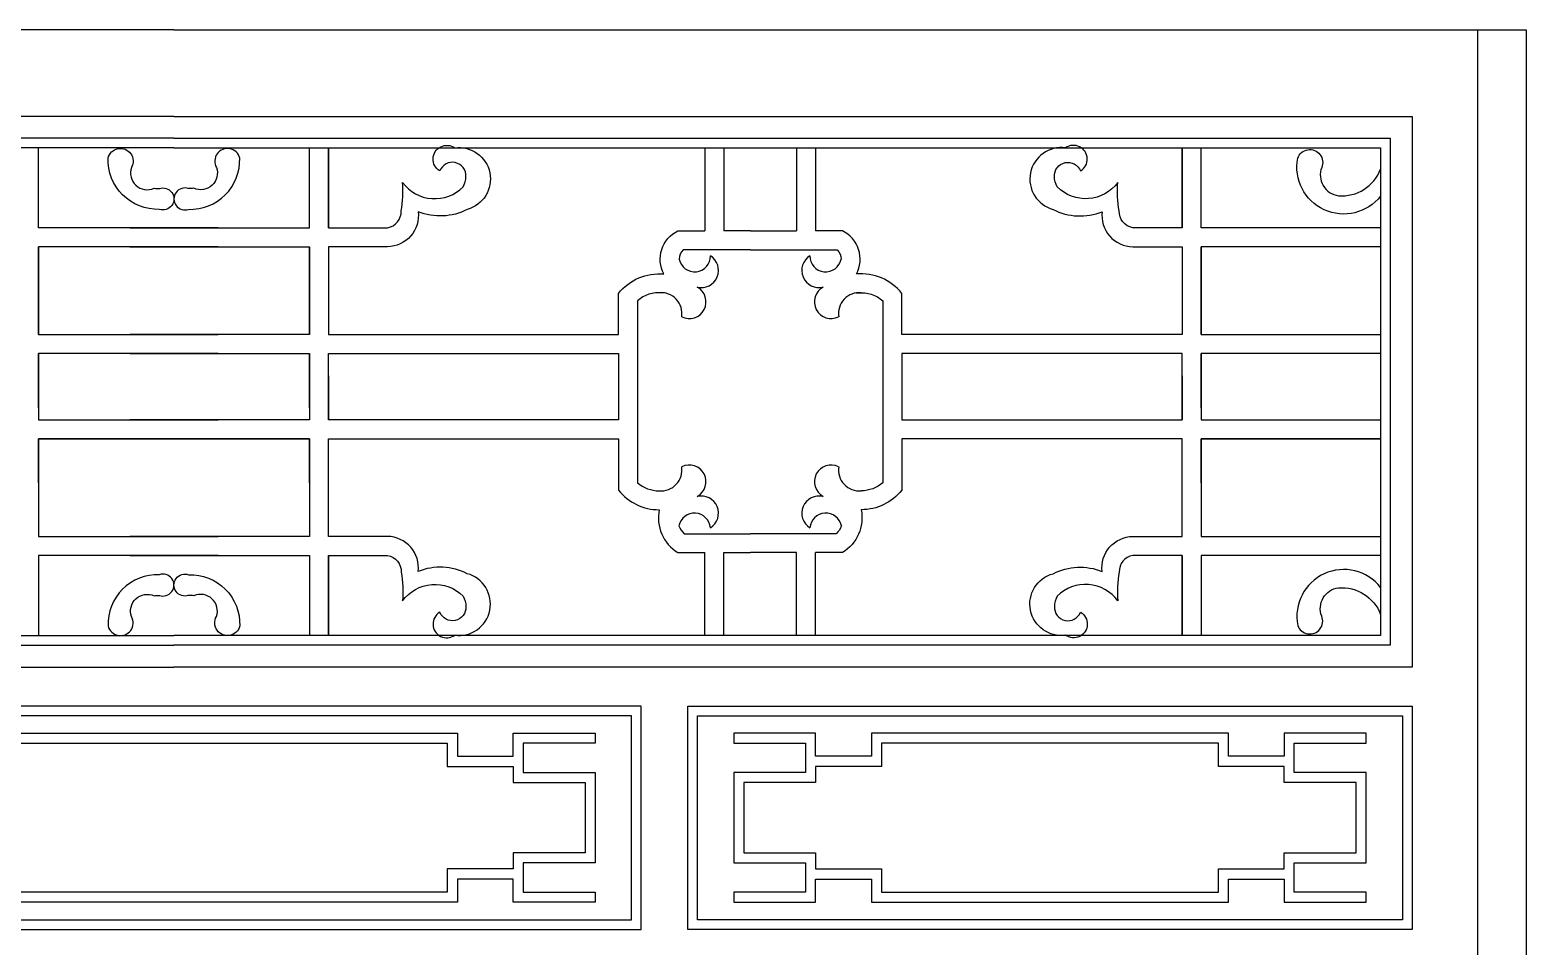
# Model space of a CAD drawing. Extents: x -66030 to 95157, y -13132 to 45879.
# Drawn here: x 40480 to 42029, y 42067 to 43015 of the extents above; entities that cross this region are included whole.
import ezdxf

# ---------------------------------------------------------------- set-up
doc = ezdxf.new("R2010")
doc.units = 0
doc.header["$LTSCALE"] = 100
doc.header["$MEASUREMENT"] = 0
for name, color, linetype in [('3', 11, 'CONTINUOUS'), ('4', 121, 'CONTINUOUS'), ('7', 105, 'CONTINUOUS')]:
    doc.layers.add(name, color=color, linetype=linetype)

msp = doc.modelspace()

# ---------------------------------------------------------------- linework, layer by layer
at = {"layer": '3'}
for p, q in [((40488.4, 42810.5), (40488.4, 42893.2)), ((40769.1, 42810.5), (40769.1, 42893.2)), ((40788.7, 42810.5), (40788.7, 42893.2)), ((41178.5, 42893.2), (41178.5, 42807.3)), ((41178.5, 42893.2), (41178.5, 42807.3)), ((41198.1, 42893.2), (41198.1, 42807.3)), ((41198.1, 42893.2), (41198.1, 42807.3)), ((41273.4, 42893.2), (41273.4, 42807.3)), ((41273.4, 42893.2), (41273.4, 42807.3)), ((41293, 42893.2), (41293, 42807.3)), ((41293, 42893.2), (41293, 42807.3)), ((41672.6, 42810.5), (41672.6, 42893.2)), ((41692.2, 42810.5), (41692.2, 42893.2)), ((40488.4, 42700), (40488.4, 42790.9)), ((40769.1, 42700), (40769.1, 42790.9)), ((41692.2, 42700), (41692.2, 42790.9)), ((40488.4, 42624.3), (40488.4, 42680.4)), ((40769.1, 42624.3), (40769.1, 42680.4)), ((40788.7, 42624.3), (40788.7, 42680.4)), ((41672.6, 42624.3), (41672.6, 42680.4)), ((41692.2, 42624.3), (41692.2, 42680.4)), ((40488.4, 42657.3), (40488.4, 42611.6)), ((40769.1, 42657.3), (40769.1, 42611.6)), ((40788.7, 42657.3), (40788.7, 42611.6)), ((41672.6, 42657.3), (41672.6, 42611.6)), ((41692.2, 42657.3), (41692.2, 42611.6)), ((40488.4, 42592), (40488.4, 42491.1)), ((40769.1, 42592), (40769.1, 42491.1)), ((41692.2, 42592), (41692.2, 42491.1)), ((40488.4, 42471.5), (40488.4, 42388.4)), ((40769.1, 42471.5), (40769.1, 42388.4)), ((40788.7, 42471.5), (40788.7, 42388.4)), ((41178.5, 42388.4), (41178.5, 42474.3)), ((41178.5, 42388.4), (41178.5, 42474.3)), ((41198.1, 42388.4), (41198.1, 42474.3)), ((41198.1, 42388.4), (41198.1, 42474.3)), ((41273.4, 42388.4), (41273.4, 42474.3)), ((41273.4, 42388.4), (41273.4, 42474.3)), ((41293, 42388.4), (41293, 42474.3)), ((41293, 42388.4), (41293, 42474.3)), ((41672.6, 42471.5), (41672.6, 42388.4)), ((41692.2, 42471.5), (41692.2, 42388.4))]:
    msp.add_line(p, q, dxfattribs=at)
for points in [[(40628.8, 42903.2), (39369.4, 42903.2), (39369.4, 42378.4), (40628.8, 42378.4)], [(40628.8, 42903.2), (41888.2, 42903.2), (41888.2, 42378.4), (40628.8, 42378.4)], [(40674.5, 42810.5), (40488.4, 42810.5), (40488.4, 42893.2)], [(40583.1, 42810.5), (40769.1, 42810.5), (40769.1, 42893.2)], [(41878.2, 42810.5), (41692.2, 42810.5), (41692.2, 42893.2)], [(41225.8, 42807.3), (41198.1, 42807.3)], [(41225.8, 42807.3), (41273.4, 42807.3)], [(40674.5, 42790.9), (40488.4, 42790.9), (40488.4, 42700), (40674.5, 42700)], [(40583.1, 42790.9), (40769.1, 42790.9), (40769.1, 42700), (40583.1, 42700)], [(41878.2, 42790.9), (41692.2, 42790.9), (41692.2, 42700), (41878.2, 42700)], [(40674.5, 42680.4), (40488.4, 42680.4), (40488.4, 42611.6), (40674.5, 42611.6)], [(40583.1, 42680.4), (40769.1, 42680.4), (40769.1, 42611.6), (40583.1, 42611.6)], [(41089.1, 42680.4), (41089.1, 42611.6)], [(41382.4, 42680.4), (41382.4, 42611.6)], [(41878.2, 42680.4), (41692.2, 42680.4), (41692.2, 42611.6), (41878.2, 42611.6)], [(40674.5, 42592), (40488.4, 42592), (40488.4, 42491.1), (40674.5, 42491.1)], [(40488.4, 42546.6), (40488.4, 42592), (40674.5, 42592)], [(40769.1, 42546.6), (40769.1, 42592), (40583.1, 42592)], [(40583.1, 42592), (40769.1, 42592), (40769.1, 42491.1), (40583.1, 42491.1)], [(41878.2, 42592), (41692.2, 42592), (41692.2, 42491.1), (41878.2, 42491.1)], [(41692.2, 42546.6), (41692.2, 42592), (41878.2, 42592)], [(40674.5, 42471.5), (40488.4, 42471.5), (40488.4, 42388.8)], [(40583.1, 42471.5), (40769.1, 42471.5), (40769.1, 42388.8)], [(41198.1, 42474.3), (41225.8, 42474.3)], [(41273.4, 42474.3), (41225.8, 42474.3)], [(41878.2, 42471.5), (41692.2, 42471.5), (41692.2, 42388.8)], [(40345.7, 42122.9), (40345.7, 42146.9), (40277.5, 42146.9), (40277.5, 42163.5), (40203.2, 42163.5), (40203.2, 42236.4), (40277.5, 42236.4), (40277.5, 42253), (40345.7, 42253), (40345.7, 42277), (40911.8, 42277), (40911.8, 42253), (40980, 42253), (40980, 42236.4), (41054.4, 42236.4), (41054.4, 42163.5), (40980, 42163.5), (40980, 42146.9), (40911.8, 42146.9), (40911.8, 42122.9), (40345.7, 42122.9)], [(40335.3, 42287.5), (40922.3, 42287.5), (40922.3, 42263.5), (40980, 42263.5), (40980, 42287.5), (41064.8, 42287.5), (41064.8, 42277), (40990.5, 42277), (40990.5, 42246.9), (41064.8, 42246.9), (41064.8, 42153.1), (40990.5, 42153.1), (40990.5, 42122.9), (41064.8, 42122.9), (41064.8, 42112.5), (40980, 42112.5), (40980, 42136.5), (40922.3, 42136.5), (40922.3, 42112.5), (40335.3, 42112.5)], [(41863.2, 42287.5), (41778.4, 42287.5), (41778.4, 42263.5), (41720.7, 42263.5), (41720.7, 42287.5), (41350.9, 42287.5), (41350.9, 42263.5), (41293.2, 42263.5), (41293.2, 42287.5), (41208.4, 42287.5), (41208.4, 42277), (41282.7, 42277), (41282.7, 42246.9), (41208.4, 42246.9), (41208.4, 42153.1), (41282.7, 42153.1), (41282.7, 42122.9), (41208.4, 42122.9), (41208.4, 42112.5), (41293.2, 42112.5), (41293.2, 42136.5), (41350.9, 42136.5), (41350.9, 42112.5), (41720.7, 42112.5), (41720.7, 42136.5), (41778.4, 42136.5), (41778.4, 42112.5), (41863.2, 42112.5), (41863.2, 42122.9), (41788.8, 42122.9), (41788.8, 42153.1), (41863.2, 42153.1), (41863.2, 42246.9), (41788.8, 42246.9), (41788.8, 42277), (41863.2, 42277), (41863.2, 42287.5)], [(41710.2, 42122.9), (41710.2, 42146.9), (41778.4, 42146.9), (41778.4, 42163.5), (41852.8, 42163.5), (41852.8, 42236.4), (41778.4, 42236.4), (41778.4, 42253), (41710.2, 42253), (41710.2, 42277), (41361.4, 42277), (41361.4, 42253), (41293.2, 42253), (41293.2, 42236.4), (41218.8, 42236.4), (41218.8, 42163.5), (41293.2, 42163.5), (41293.2, 42146.9), (41361.4, 42146.9), (41361.4, 42122.9), (41710.2, 42122.9)]]:
    msp.add_lwpolyline(points, dxfattribs=at)
for points in [[(40788.7, 42893.2), (40788.7, 42810.5), (40850, 42810.5, 0.367908), (40864.1, 42827.9, 0.068182), (40865.5, 42857.5, 0.460724), (40928.2, 42852.9, 0.132159), (40931.1, 42863.5, 0.853629), (40904.1, 42869.4, -1.048595), (40919.5, 42893.2, -0.938529), (40932.4, 42829.5, -0.218951), (40881.7, 42827.2, -0.442799), (40850, 42790.9), (40788.7, 42790.9), (40788.7, 42745.5), (40788.7, 42700), (41089.1, 42700), (41089.1, 42742.6, -0.253543), (41136.1, 42762.7, -0.425822), (41150.5, 42807.3), (41178.5, 42807.3)], [(41672.6, 42893.2), (41672.6, 42810.5), (41621.5, 42810.5, -0.367908), (41607.5, 42827.9, -0.068182), (41606.1, 42857.5, -0.460724), (41543.3, 42852.9, -0.132159), (41540.5, 42863.5, -0.853629), (41567.4, 42869.4, 1.048595), (41552, 42893.2, 0.938529), (41539.1, 42829.5, 0.218951), (41589.8, 42827.2, 0.442799), (41621.5, 42790.9), (41672.6, 42790.9), (41672.6, 42745.5), (41672.6, 42700), (41382.4, 42700), (41382.4, 42742.6, 0.253543), (41335.4, 42762.7, 0.425822), (41321, 42807.3), (41293, 42807.3)], [(40613.6, 42851.1, -1.409525), (40613.6, 42829.6, -0.435255), (40560.6, 42882.6, -1.152345), (40584.8, 42873, 0.656612), (40608.2, 42851.4, 0.050635), (40614.2, 42851.1)], [(40643.9, 42851.1, 1.409525), (40643.9, 42829.6, 0.435255), (40696.9, 42882.6, 1.152345), (40672.8, 42873, -0.656612), (40649.4, 42851.4, -0.050635), (40643.3, 42851.1)], [(41878.2, 42843.3, -0.785985), (41792.3, 42882.6, -1.027751), (41817.2, 42873, 0.485808), (41834.4, 42843.7, 0.332635), (41878.2, 42871.3)], [(41225.8, 42787.7), (41156.1, 42787.7, 0.213384), (41151.8, 42778.1)], [(41225.8, 42787.7), (41315.4, 42787.7, -0.213384), (41319.7, 42778.1)], [(41136.7, 42743.1, -0.030523), (41134.3, 42743.2, 0.205976), (41108.7, 42734.9), (41108.7, 42546.7, 0.181845), (41131.2, 42538.3)], [(41334.8, 42743.1, 0.030523), (41337.2, 42743.2, -0.205976), (41362.8, 42734.9), (41362.8, 42546.7, -0.181845), (41340.4, 42538.3)], [(40788.7, 42388.8), (40788.7, 42471.5), (40850, 42471.5, -0.367908), (40864.1, 42454.1, -0.068182), (40865.5, 42424.5, -0.460724), (40928.2, 42429.2, -0.132159), (40931.1, 42418.5, -0.853629), (40904.1, 42412.7, 1.048595), (40919.5, 42388.8, 0.938529), (40932.4, 42452.5, 0.218951), (40881.7, 42454.8, 0.442799), (40850, 42491.1), (40788.7, 42491.1), (40788.7, 42491.1), (40788.7, 42592), (41089.1, 42592), (41089.1, 42539, 0.228933), (41131.2, 42518.7, 0.313834), (41150.5, 42474.3), (41178.5, 42474.3)], [(41672.6, 42388.8), (41672.6, 42471.5), (41621.5, 42471.5, 0.367908), (41607.5, 42454.1, 0.068182), (41606.1, 42424.5, 0.460724), (41543.3, 42429.2, 0.132159), (41540.5, 42418.5, 0.853629), (41567.4, 42412.7, -1.048595), (41552, 42388.8, -0.938529), (41539.1, 42452.5, -0.218951), (41589.8, 42454.8, -0.442799), (41621.5, 42491.1), (41672.6, 42491.1), (41672.6, 42491.1), (41672.6, 42592), (41382.4, 42592), (41382.4, 42539, -0.228933), (41340.4, 42518.7, -0.313834), (41321, 42474.3), (41293, 42474.3)], [(41151.5, 42502.1, 0.110096), (41157, 42493.9), (41225.8, 42493.9)], [(41320.1, 42502.1, -0.110096), (41314.5, 42493.9), (41225.8, 42493.9)], [(40613.6, 42430, 1.409525), (40613.6, 42451.5, 0.435255), (40560.6, 42398.4, 1.152345), (40584.8, 42408.1, -0.656612), (40608.2, 42429.6, -0.050635), (40614.2, 42430)], [(40643.9, 42430, -1.409525), (40643.9, 42451.5, -0.435255), (40696.9, 42398.4, -1.152345), (40672.8, 42408.1, 0.656612), (40649.4, 42429.6, 0.050635), (40643.3, 42430)], [(41878.2, 42438.3, 0.785985), (41792.3, 42399, 1.027751), (41817.2, 42408.6, -0.485808), (41834.4, 42437.9, -0.332635), (41878.2, 42410.3)]]:
    msp.add_lwpolyline(points, format="xyb", dxfattribs=at)
for points in [[(40788.7, 42680.4), (41089.1, 42680.4), (41089.1, 42611.6), (40788.7, 42611.6)], [(41672.6, 42680.4), (41382.4, 42680.4), (41382.4, 42611.6), (41672.6, 42611.6)], [(41102.4, 42305.5), (40155.1, 42305.5), (40155.1, 42094.4), (41102.4, 42094.4)], [(41170.8, 42305.5), (41900.8, 42305.5), (41900.8, 42094.4), (41170.8, 42094.4)]]:
    msp.add_lwpolyline(points, close=True, dxfattribs=at)
for centre, radius, start, end in [((41167.9, 42781.2), 16.3, 191.0979, 1.4081), ((41174.8, 42766.5), 17.8, 256.3549, 58.1238), ((41296.7, 42766.5), 17.8, 121.8762, 283.6451), ((41303.6, 42781.2), 16.3, 178.5919, 348.9021), ((41133.1, 42721.7), 21.7, 351.3276, 95.0354), ((41162.4, 42733.9), 17.3, 243.1815, 61.6872), ((41309.2, 42733.9), 17.3, 118.3128, 296.8185), ((41338.5, 42721.7), 21.7, 84.9646, 188.6724), ((41133.1, 42559.9), 21.7, 264.9646, 8.6724), ((41162.4, 42547.7), 17.3, 298.3128, 116.8185), ((41309.2, 42547.7), 17.3, 63.1815, 241.6872), ((41338.5, 42559.9), 21.7, 171.3276, 275.0354), ((41174.8, 42515.1), 17.8, 301.8762, 103.6451), ((41296.7, 42515.1), 17.8, 76.3549, 238.1238), ((41167.7, 42498.6), 16.6, 4.924, 167.5521), ((41303.8, 42498.6), 16.6, 12.4479, 175.076)]:
    msp.add_arc(centre, radius, start, end, dxfattribs=at)
at = {"layer": '4'}
for points in [[(40628.8, 43015.3), (39228.8, 43015.3), (39228.8, 39315.3), (39652, 39315.3)], [(40628.8, 43015.3), (42028.8, 43015.3), (42028.8, 39315.3), (41605.6, 39315.3)]]:
    msp.add_lwpolyline(points, dxfattribs=at)
at = {"layer": '7'}
msp.add_line((41978.9, 39315.3), (41978.9, 43015.3), dxfattribs=at)
for points in [[(40628.8, 42925.8), (39346.7, 42925.8), (39346.7, 42355.8), (40628.8, 42355.8)], [(40628.8, 42925.8), (41910.8, 42925.8), (41910.8, 42355.8), (40628.8, 42355.8)], [(40628.8, 42893.2), (39379.4, 42893.2), (39379.4, 42388.4), (40628.8, 42388.4)], [(40628.8, 42893.2), (41878.2, 42893.2), (41878.2, 42388.4), (40628.8, 42388.4)]]:
    msp.add_lwpolyline(points, dxfattribs=at)
for points in [[(41112.4, 42315.5), (40145.1, 42315.5), (40145.1, 42084.4), (41112.4, 42084.4)], [(41160.8, 42315.5), (41910.8, 42315.5), (41910.8, 42084.4), (41160.8, 42084.4)]]:
    msp.add_lwpolyline(points, close=True, dxfattribs=at)

doc.saveas('drawing.dxf')
